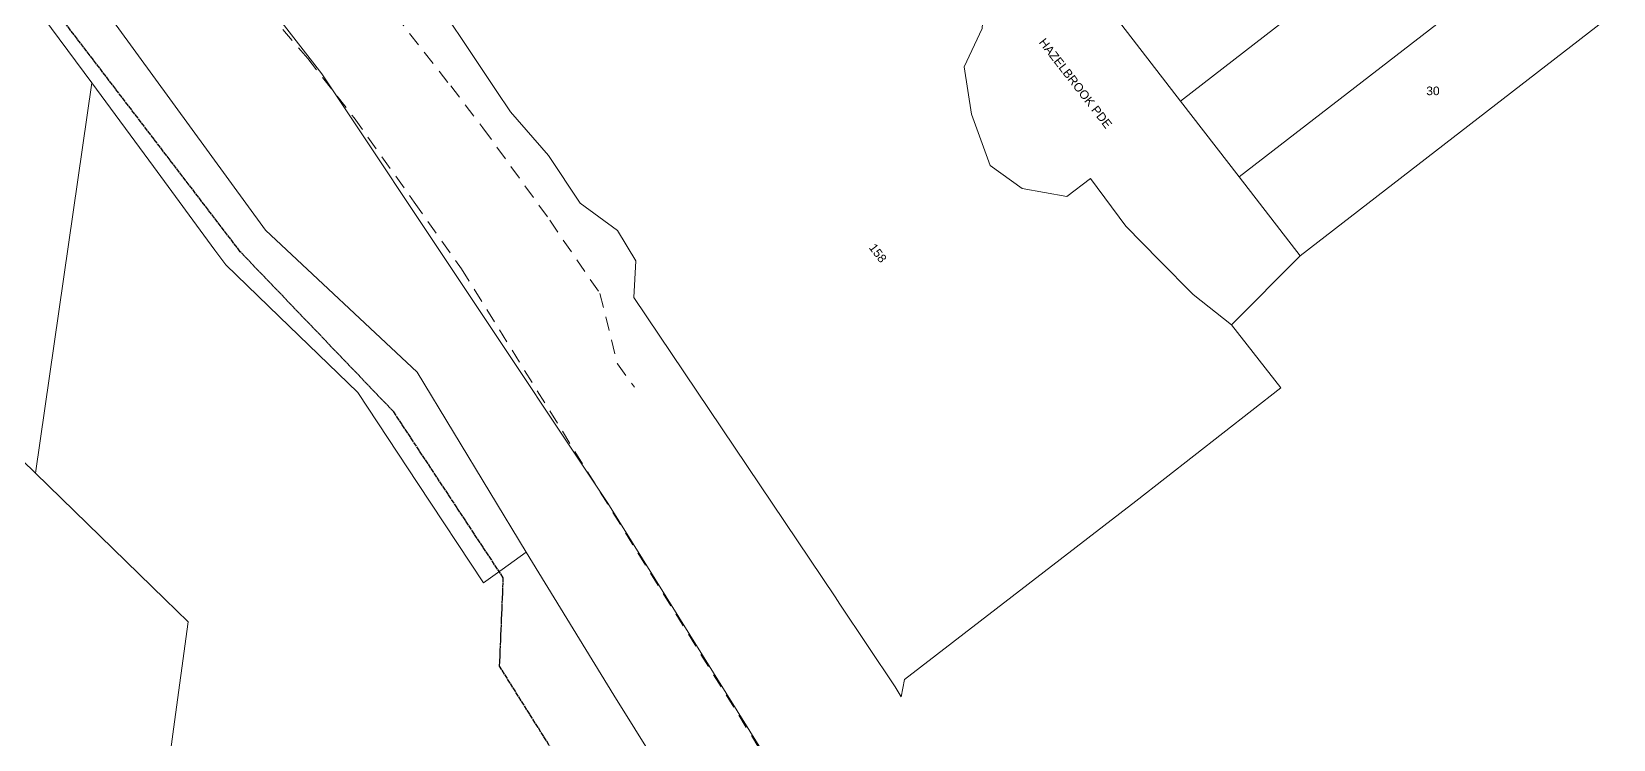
# Model space of a CAD drawing. Header units: metres. Extents: x 264012 to 265218, y 6264557 to 6265948.
# Drawn here: x 264408.7 to 264739.9, y 6265178.8 to 6265327 of the extents above; entities that cross this region are included whole.
import ezdxf

# ---------------------------------------------------------------- set-up
doc = ezdxf.new("R2010")
doc.units = ezdxf.units.M
doc.linetypes.add('Cable Exist OH', pattern=[1, 1, 0])
doc.linetypes.add('Dash', pattern=[5, 3, -2])
for name, color, linetype, lineweight in [('Cadastre Developer_SP_EXT', 9, 'Continuous', 5), ('Cadastre Land Parcels_SP_EXT', 9, 'Continuous', 5), ('Cadastre Roads_SP_EXT', 9, 'Continuous', 5)]:
    doc.layers.add(name, color=color, linetype=linetype, lineweight=lineweight)
doc.layers.add('Mains_HV_EXT', color=7, linetype='Continuous')
doc.styles.get("Standard").update_dxf_attribs({"font": 'arial.ttf'})

msp = doc.modelspace()

# ---------------------------------------------------------------- linework, layer by layer
at = {"layer": 'Cadastre Developer_SP_EXT', "linetype": 'Dash'}
for points in [[(264012.06, 6265686.22), (264046.54, 6265651.14), (264069.11, 6265628.52), (264089.56, 6265608.13), (264117.83, 6265581.46), (264146.43, 6265557.58), (264161.47, 6265546.21), (264180.47, 6265532.02), (264200.93, 6265518.2), (264239.38, 6265494.1), (264282.28, 6265470.62), (264309.2, 6265455.88), (264329.43, 6265443.39), (264346.27, 6265431.78), (264379.63, 6265405.91), (264391.72, 6265394.47), (264427.18, 6265362.88), (264444.91, 6265346.36), (264466.49, 6265321.36), (264476.19, 6265308.97), (264488.76, 6265291.32), (264498.7, 6265277.32), (264651.41, 6265031.39)], [(264490.85, 6265346.77), (264485.28, 6265341.88), (264484.15, 6265339.98), (264483.14, 6265337.36), (264483.02, 6265335.26), (264483.42, 6265332.8), (264484.71, 6265330.55), (264496.41, 6265315.65), (264503.17, 6265306.85), (264517.16, 6265287.5), (264527.65, 6265272.17), (264531.33, 6265257.44), (264534.87, 6265252.55)]]:
    msp.add_lwpolyline(points, dxfattribs=at)
at = {"layer": 'Cadastre Land Parcels_SP_EXT', "linetype": 'Continuous'}
for points in [[(264337.57, 6265408.17), (264418.71, 6265338.95), (264457.65, 6265285.43), (264489.36, 6265255.74), (264512.23, 6265218.04), (264530.58, 6265188.05), (264675.85, 6264955.26)], [(264591.12, 6265129.13), (264529.32, 6265228.27), (264469.45, 6265318.14), (264450.58, 6265342.49), (264434.02, 6265360.85), (264405.41, 6265387.68)], [(264435.35, 6265158.55), (264438.39, 6265180.98), (264441.43, 6265203.42), (264436.57, 6265208.15), (264423.02, 6265221.34), (264409.46, 6265234.54), (264334.63, 6265307.42), (264332.41, 6265309.58), (264323.1, 6265318.64), (264313.8, 6265327.7), (264304.49, 6265336.76), (264295.18, 6265345.82), (264286.48, 6265354.3), (264277.77, 6265362.77), (264269.97, 6265370.38), (264269.07, 6265371.25), (264259.91, 6265380.17), (264254.48, 6265342.26), (264208.37, 6265021.55)], [(264489.53, 6265339.33), (264505.93, 6265314.66), (264508.91, 6265310.19), (264516.9, 6265301.08), (264523.55, 6265291.09), (264531.36, 6265285.38), (264535.19, 6265279), (264534.79, 6265271.34), (264576.89, 6265208.67), (264577.88, 6265207.14), (264589.47, 6265189.83), (264590.73, 6265187.7), (264591.44, 6265191.33), (264639.87, 6265228.71), (264670.25, 6265252.42), (264659.89, 6265265.63), (264651.86, 6265271.94), (264644.83, 6265279.1), (264637.8, 6265286.26), (264630.42, 6265296.23), (264625.4, 6265292.47), (264616.11, 6265294.14), (264616.11, 6265294.14), (264609.38, 6265299), (264605.49, 6265309.74), (264603.92, 6265319.61), (264607.73, 6265327.67)]]:
    msp.add_lwpolyline(points, dxfattribs=at)
for points in [[(264649.22, 6265312.46), (264714.81, 6265363.23), (264702.52, 6265379.11), (264636.93, 6265328.34), (264649.22, 6265312.46)], [(264421.23, 6265316.26), (264409.42, 6265332.26), (264373.39, 6265362.83), (264334.63, 6265307.42), (264409.46, 6265234.54), (264421.23, 6265316.26)], [(264661.52, 6265296.58), (264727.11, 6265347.35), (264714.81, 6265363.23), (264649.22, 6265312.46), (264661.52, 6265296.58)], [(264674.3, 6265280.08), (264739.88, 6265330.84), (264727.11, 6265347.35), (264661.52, 6265296.58), (264674.3, 6265280.08)]]:
    msp.add_lwpolyline(points, close=True, dxfattribs=at)
at = {"layer": 'Cadastre Roads_SP_EXT', "linetype": 'Continuous'}
msp.add_lwpolyline([(264373.39, 6265362.83), (264409.42, 6265332.26), (264421.23, 6265316.26), (264434.14, 6265298.77), (264447.04, 6265281.25), (264449.33, 6265278.19), (264460.46, 6265267.36), (264476.94, 6265251.47), (264481.14, 6265245.1), (264489.54, 6265232.38), (264503.26, 6265211.6), (264507.19, 6265214.42), (264507.19, 6265214.42), (264512.23, 6265218.04), (264489.36, 6265255.74), (264457.65, 6265285.43), (264418.71, 6265338.95), (264337.56, 6265408.17)], dxfattribs=at)
msp.add_lwpolyline([(264558.81, 6265396.15), (264608.07, 6265332.61), (264607.73, 6265327.67), (264603.92, 6265319.61), (264605.49, 6265309.74), (264609.38, 6265299), (264616.11, 6265294.14), (264625.4, 6265292.47), (264630.42, 6265296.23), (264637.8, 6265286.26), (264644.83, 6265279.1), (264651.86, 6265271.94), (264659.89, 6265265.63), (264674.3, 6265280.08), (264661.52, 6265296.58), (264649.22, 6265312.46), (264636.93, 6265328.34), (264624.63, 6265344.22), (264612.34, 6265360.09), (264600.04, 6265375.97), (264587.75, 6265391.85), (264575.45, 6265407.73), (264566.09, 6265401.22), (264558.81, 6265396.15)], close=True, dxfattribs=at)
at = {"layer": 'Mains_HV_EXT', "linetype": 'Cable Exist OH'}
msp.add_lwpolyline([(264649.26, 6264967.04), (264506.65, 6265194.13), (264507.43, 6265212.64), (264484.48, 6265247.4), (264452.35, 6265280.92), (264408.05, 6265338.74), (264373.65, 6265367.92)], dxfattribs=at)

# ---------------------------------------------------------------- texts
at = {"layer": 'Cadastre Land Parcels_SP_EXT'}
msp.add_text('30', height=1.8, dxfattribs=at).set_placement((264700.7, 6265313.71))
msp.add_text('158', height=1.8, rotation=307.305, dxfattribs=at).set_placement((264583.88, 6265281.77))
at = {"layer": 'Cadastre Roads_SP_EXT'}
msp.add_text('HAZELBROOK PDE', height=1.8, rotation=307.8307, dxfattribs=at).set_placement((264619.48, 6265324.74))

doc.saveas('drawing.dxf')
